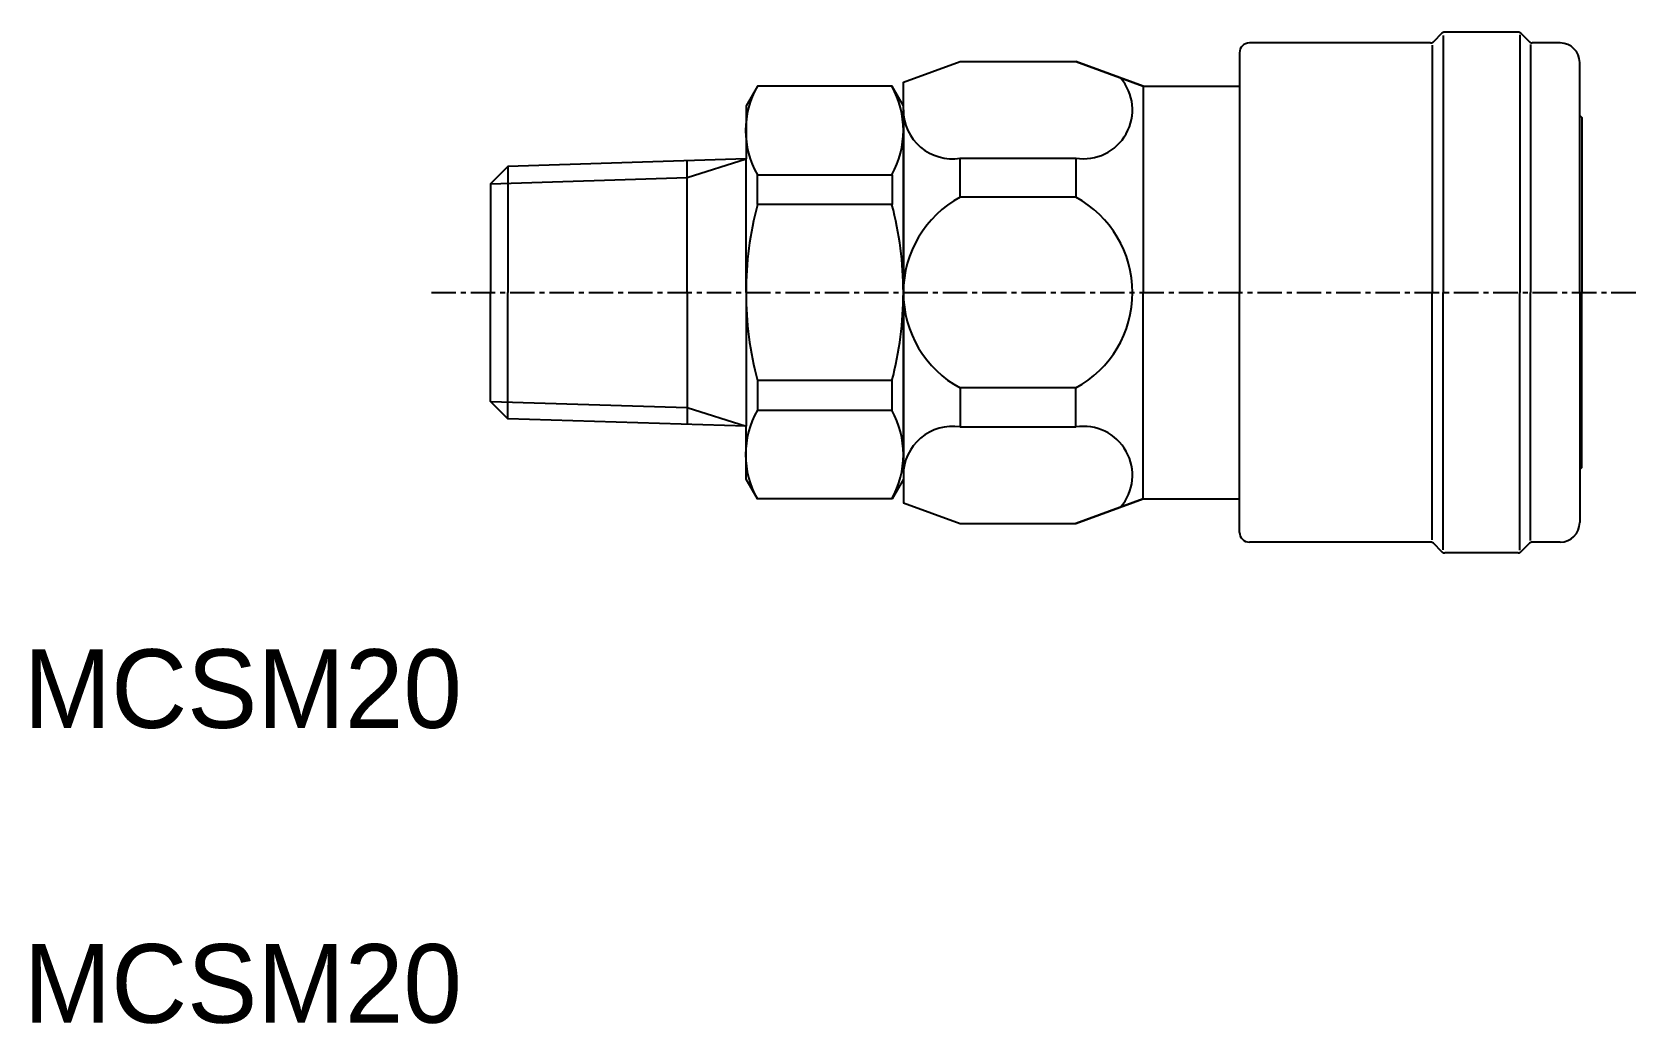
# Model space of a CAD drawing. Extents: x -5.3 to 76.5, y 41 to 91.4.
import ezdxf

# ---------------------------------------------------------------- set-up
doc = ezdxf.new("R2010")
doc.units = 0
doc.linetypes.add('CENTER', pattern=[2, 1.25, -0.25, 0.25, -0.25])
doc.layers.get('0').update_dxf_attribs({"linetype": 'CONTINUOUS'})
doc.layers.add('CENTER', color=1, linetype='CENTER')

msp = doc.modelspace()

# ---------------------------------------------------------------- linework, layer by layer
at = {"color": 7, "linetype": 'CONTINUOUS'}
for p, q in [((65.833, 90.871), (56.616, 90.871)), ((66.407, 91.363), (65.975, 90.93)), ((66.466, 91.256), (66.466, 78.171)), ((70.283, 91.421), (66.549, 91.421)), ((70.366, 91.285), (70.366, 78.171)), ((70.857, 90.93), (70.425, 91.363)), ((72.416, 90.871), (70.999, 90.871)), ((56.116, 90.371), (56.116, 78.171)), ((65.916, 90.753), (65.916, 78.171)), ((70.916, 90.794), (70.916, 78.171)), ((51.223, 88.671), (47.789, 89.921)), ((73.416, 78.171), (73.416, 89.871)), ((51.223, 88.671), (51.223, 78.171)), ((39.023, 86.78), (39.023, 78.171)), ((18.907, 84.59), (18.907, 78.171)), ((28.023, 78.171), (28.023, 84.875)), ((31.023, 78.171), (31.023, 84.968)), ((18.907, 71.753), (18.907, 78.171)), ((28.023, 78.171), (28.023, 71.468)), ((31.023, 78.171), (31.023, 71.374)), ((39.023, 69.563), (39.023, 78.171)), ((51.223, 67.671), (51.223, 78.171)), ((56.116, 65.971), (56.116, 78.171)), ((65.916, 65.59), (65.916, 78.171)), ((66.466, 65.087), (66.466, 78.171)), ((70.366, 65.057), (70.366, 78.171)), ((70.916, 65.549), (70.916, 78.171)), ((73.416, 78.171), (73.416, 66.471)), ((51.223, 67.671), (47.789, 66.421)), ((65.833, 65.471), (56.616, 65.471)), ((72.416, 65.471), (70.999, 65.471)), ((66.407, 64.98), (65.975, 65.413)), ((70.283, 64.921), (66.549, 64.921)), ((70.857, 65.413), (70.425, 64.98))]:
    msp.add_line(p, q, dxfattribs=at)
for points in [[(39.023, 78.171), (39.023, 88.871), (41.908, 89.921), (47.789, 89.921), (51.223, 88.671), (56.116, 88.671)], [(39.023, 86.071), (39.023, 87.671), (38.446, 88.671), (31.6, 88.671), (31.023, 87.671), (31.023, 84.968), (18.907, 84.59), (18.023, 83.706), (18.023, 78.171)], [(73.416, 87.178), (73.523, 87.071), (73.523, 78.171)], [(39.023, 70.271), (39.023, 68.671), (38.446, 67.671), (31.6, 67.671), (31.023, 68.671), (31.023, 71.374), (18.907, 71.753), (18.023, 72.637), (18.023, 78.171)], [(39.023, 78.171), (39.023, 67.471), (41.908, 66.421), (47.789, 66.421), (51.223, 67.671), (56.116, 67.671)], [(73.416, 69.164), (73.523, 69.271), (73.523, 78.171)]]:
    msp.add_lwpolyline(points, dxfattribs=at)
at = {"color": 3, "linetype": 'CONTINUOUS'}
for points in [[(18.023, 83.706), (28.023, 84.019), (31.023, 84.968)], [(18.023, 72.637), (28.023, 72.324), (31.023, 71.374)]]:
    msp.add_lwpolyline(points, dxfattribs=at)
at = {"color": 7, "linetype": 'CONTINUOUS'}
for points in [[(41.908, 83.026), (41.908, 85.01), (47.789, 85.01), (47.789, 83.026), (41.908, 83.026)], [(31.6, 82.644), (31.6, 84.163), (38.446, 84.163), (38.446, 82.644), (31.6, 82.644)], [(31.6, 73.699), (31.6, 72.18), (38.446, 72.18), (38.446, 73.699), (31.6, 73.699)], [(41.908, 73.316), (41.908, 71.332), (47.789, 71.332), (47.789, 73.316), (41.908, 73.316)]]:
    msp.add_lwpolyline(points, close=True, dxfattribs=at)
for centre, radius, start, end in [((56.616, 90.371), 0.5, 90, 180), ((65.833, 91.071), 0.2, 270, 315), ((66.549, 91.221), 0.2, 90, 135), ((70.283, 91.221), 0.2, 45, 90), ((70.999, 91.071), 0.2, 225, 270), ((72.416, 89.871), 1, 0, 90), ((35.56, 86.417), 4.556, 150.34505, 209.65495), ((34.333, 86.417), 4.69, 331.27071, 28.72929), ((48.186, 87.466), 2.487, 260.80816, 40.8052), ((41.511, 87.466), 2.487, 179.99861, 279.19171), ((48.632, 78.171), 17.609, 165.28767, 180), ((21.414, 78.171), 17.609, 0, 14.71233), ((44.551, 78.171), 5.528, 118.56385, 179.99861), ((45.146, 78.171), 5.528, 0, 61.43314), ((48.632, 78.171), 17.609, 180, 194.71233), ((21.414, 78.171), 17.609, 345.28767, 0), ((44.551, 78.171), 5.528, 180.00139, 241.43615), ((45.146, 78.171), 5.528, 298.56686, 0), ((35.56, 69.926), 4.556, 150.34505, 209.65495), ((34.333, 69.926), 4.69, 331.27071, 28.72929), ((41.511, 68.877), 2.487, 80.80829, 180.00139), ((48.186, 68.877), 2.487, 319.1948, 99.19184), ((72.416, 66.471), 1, 270, 0), ((56.616, 65.971), 0.5, 180, 270), ((65.833, 65.271), 0.2, 45, 90), ((70.999, 65.271), 0.2, 90, 135), ((66.549, 65.121), 0.2, 225, 270), ((70.283, 65.121), 0.2, 270, 315)]:
    msp.add_arc(centre, radius, start, end, dxfattribs=at)
at = {"layer": 'CENTER', "color": 1, "linetype": 'CENTER'}
msp.add_line((15.023, 78.171), (76.523, 78.171), dxfattribs=at)

# ---------------------------------------------------------------- texts
at = {"color": 7, "linetype": 'CONTINUOUS'}
for p in [(-5.715, 56.02), (-5.715, 41.02)]:
    msp.add_text('MCSM20', height=4, dxfattribs=at).set_placement(p)

doc.saveas('drawing.dxf')
